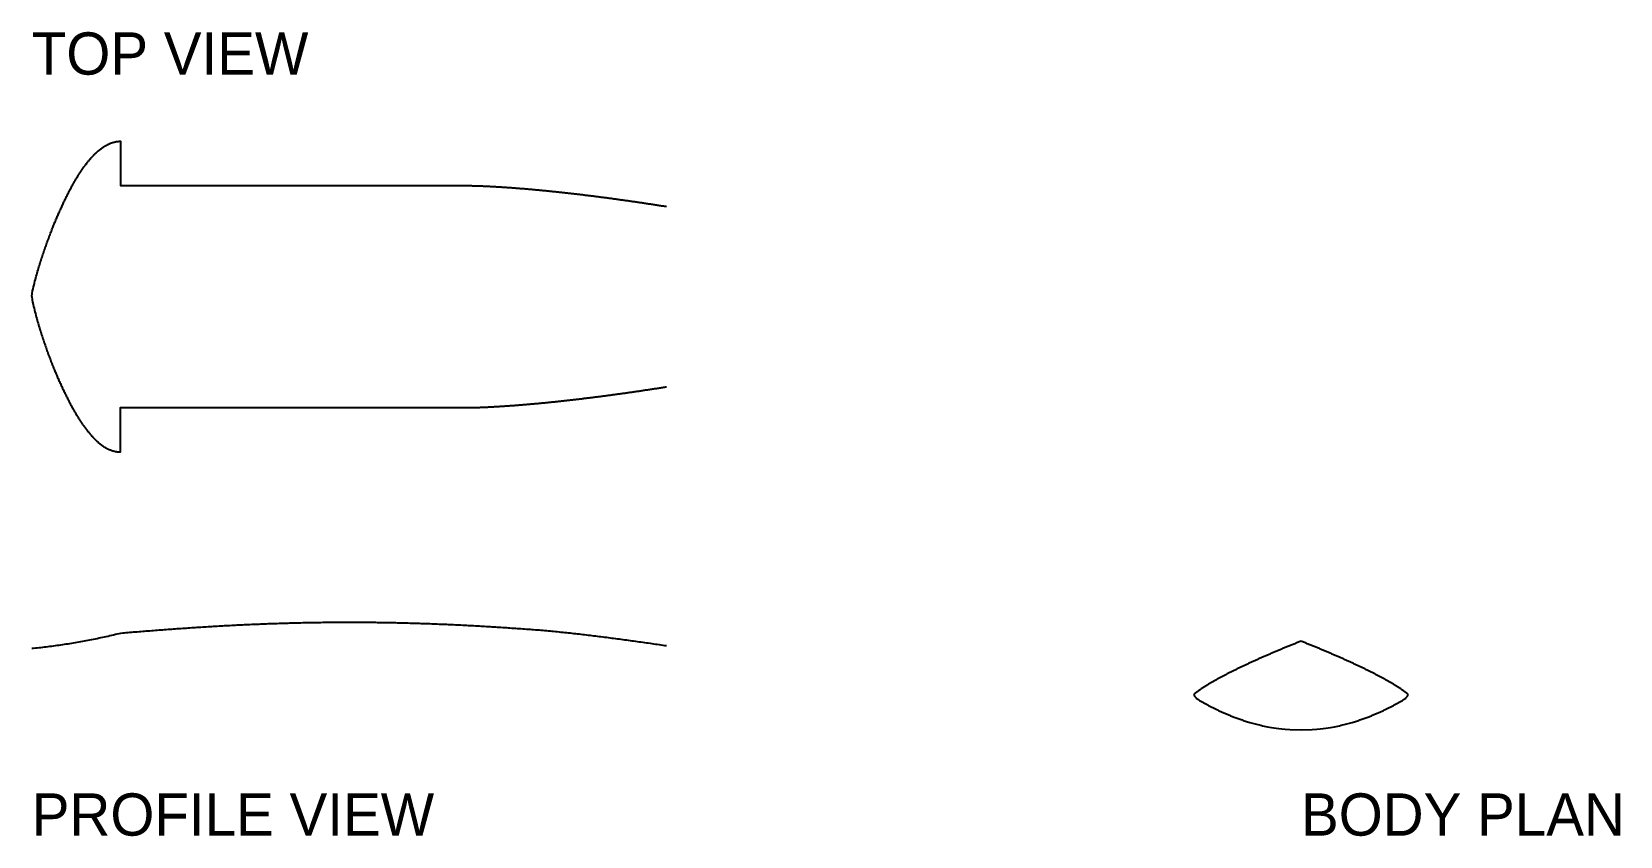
# Model space of a CAD drawing. Header units: metres. Extents: x 0 to 75.1, y -5 to 33.
import ezdxf

# ---------------------------------------------------------------- set-up
doc = ezdxf.new("R2010")
doc.units = ezdxf.units.M

msp = doc.modelspace()

# ---------------------------------------------------------------- linework, layer by layer
for points in [[(0, 20.5), (0.021, 20.653), (0.042, 20.766), (0.063, 20.868), (0.084, 20.963), (0.106, 21.054), (0.127, 21.14), (0.148, 21.224), (0.169, 21.306), (0.19, 21.386), (0.211, 21.463), (0.232, 21.539), (0.253, 21.614), (0.274, 21.688), (0.295, 21.76), (0.317, 21.831), (0.338, 21.901), (0.359, 21.97), (0.38, 22.039), (0.401, 22.106), (0.422, 22.173), (0.443, 22.239), (0.464, 22.304), (0.485, 22.369), (0.507, 22.433), (0.528, 22.496), (0.549, 22.559), (0.57, 22.621), (0.591, 22.683), (0.612, 22.744), (0.633, 22.804), (0.654, 22.864), (0.675, 22.924), (0.696, 22.983), (0.718, 23.042), (0.739, 23.1), (0.76, 23.157), (0.781, 23.215), (0.802, 23.271), (0.823, 23.328), (0.844, 23.384), (0.865, 23.439), (0.886, 23.494), (0.908, 23.549), (0.929, 23.603), (0.95, 23.657), (0.971, 23.711), (0.992, 23.764), (1.013, 23.817), (1.034, 23.869), (1.055, 23.921), (1.076, 23.973), (1.097, 24.024), (1.119, 24.075), (1.14, 24.126), (1.161, 24.176), (1.182, 24.226), (1.203, 24.276), (1.224, 24.325), (1.245, 24.374), (1.266, 24.422), (1.287, 24.47), (1.309, 24.518), (1.33, 24.566), (1.351, 24.613), (1.372, 24.66), (1.393, 24.706), (1.414, 24.752), (1.435, 24.798), (1.456, 24.843), (1.477, 24.889), (1.498, 24.933), (1.52, 24.978), (1.541, 25.022), (1.562, 25.066), (1.583, 25.109), (1.604, 25.152), (1.625, 25.195), (1.646, 25.237), (1.667, 25.28), (1.688, 25.321), (1.71, 25.363), (1.731, 25.404), (1.752, 25.445), (1.773, 25.485), (1.794, 25.525), (1.815, 25.565), (1.836, 25.605), (1.857, 25.644), (1.878, 25.683), (1.899, 25.721), (1.921, 25.759), (1.942, 25.797), (1.963, 25.835), (1.984, 25.872), (2.005, 25.909), (2.026, 25.945), (2.047, 25.981), (2.068, 26.017), (2.089, 26.053), (2.111, 26.088), (2.132, 26.123), (2.153, 26.157), (2.174, 26.191), (2.195, 26.225), (2.216, 26.259), (2.237, 26.292), (2.258, 26.325), (2.279, 26.357), (2.301, 26.389), (2.322, 26.421), (2.343, 26.453), (2.364, 26.484), (2.385, 26.515), (2.406, 26.545), (2.427, 26.575), (2.448, 26.605), (2.469, 26.634), (2.49, 26.664), (2.512, 26.692), (2.533, 26.721), (2.554, 26.749), (2.575, 26.777), (2.596, 26.804), (2.617, 26.831), (2.638, 26.858), (2.659, 26.884), (2.68, 26.91), (2.702, 26.936), (2.723, 26.961), (2.744, 26.986), (2.765, 27.011), (2.786, 27.035), (2.807, 27.059), (2.828, 27.083), (2.849, 27.106), (2.87, 27.129), (2.891, 27.151), (2.913, 27.173), (2.934, 27.195), (2.955, 27.217), (2.976, 27.238), (2.997, 27.259), (3.018, 27.279), (3.039, 27.299), (3.06, 27.319), (3.081, 27.338), (3.103, 27.357), (3.124, 27.376), (3.145, 27.394), (3.166, 27.412), (3.187, 27.43), (3.208, 27.447), (3.229, 27.464), (3.25, 27.481), (3.271, 27.497), (3.292, 27.513), (3.314, 27.528), (3.335, 27.543), (3.356, 27.558), (3.377, 27.572), (3.398, 27.586), (3.419, 27.6), (3.44, 27.613), (3.461, 27.626), (3.482, 27.639), (3.504, 27.651), (3.525, 27.663), (3.546, 27.674), (3.567, 27.685), (3.588, 27.696), (3.609, 27.707), (3.63, 27.717), (3.651, 27.726), (3.672, 27.736), (3.693, 27.745), (3.715, 27.753), (3.736, 27.761), (3.757, 27.769), (3.778, 27.777), (3.799, 27.784), (3.82, 27.791), (3.841, 27.797), (3.862, 27.803), (3.883, 27.809), (3.905, 27.814), (3.926, 27.819), (3.947, 27.824), (3.968, 27.828), (3.989, 27.832), (4.01, 27.835), (4.031, 27.838), (4.052, 27.841), (4.073, 27.843), (4.094, 27.845), (4.116, 27.847), (4.137, 27.848), (4.158, 27.849), (4.179, 27.85), (4.2, 27.85), (4.2, 25.75), (4.283, 25.75), (4.366, 25.75), (4.449, 25.75), (4.532, 25.75), (4.615, 25.75), (4.697, 25.75), (4.78, 25.75), (4.863, 25.75), (4.946, 25.75), (5.029, 25.75), (5.112, 25.75), (5.195, 25.75), (5.278, 25.75), (5.361, 25.75), (5.444, 25.75), (5.527, 25.75), (5.61, 25.75), (5.692, 25.75), (5.775, 25.75), (5.858, 25.75), (5.941, 25.75), (6.024, 25.75), (6.107, 25.75), (6.19, 25.75), (6.273, 25.75), (6.356, 25.75), (6.439, 25.75), (6.522, 25.75), (6.605, 25.75), (6.687, 25.75), (6.77, 25.75), (6.853, 25.75), (6.936, 25.75), (7.019, 25.75), (7.102, 25.75), (7.185, 25.75), (7.268, 25.75), (7.351, 25.75), (7.434, 25.75), (7.517, 25.75), (7.599, 25.75), (7.682, 25.75), (7.765, 25.75), (7.848, 25.75), (7.931, 25.75), (8.014, 25.75), (8.097, 25.75), (8.18, 25.75), (8.263, 25.75), (8.346, 25.75), (8.429, 25.75), (8.512, 25.75), (8.594, 25.75), (8.677, 25.75), (8.76, 25.75), (8.843, 25.75), (8.926, 25.75), (9.009, 25.75), (9.092, 25.75), (9.175, 25.75), (9.258, 25.75), (9.341, 25.75), (9.424, 25.75), (9.507, 25.75), (9.589, 25.75), (9.672, 25.75), (9.755, 25.75), (9.838, 25.75), (9.921, 25.75), (10.004, 25.75), (10.087, 25.75), (10.17, 25.75), (10.253, 25.75), (10.336, 25.75), (10.419, 25.75), (10.502, 25.75), (10.584, 25.75), (10.667, 25.75), (10.75, 25.75), (10.833, 25.75), (10.916, 25.75), (10.999, 25.75), (11.082, 25.75), (11.165, 25.75), (11.248, 25.75), (11.331, 25.75), (11.414, 25.75), (11.496, 25.75), (11.579, 25.75), (11.662, 25.75), (11.745, 25.75), (11.828, 25.75), (11.911, 25.75), (11.994, 25.75), (12.077, 25.75), (12.16, 25.75), (12.243, 25.75), (12.326, 25.75), (12.409, 25.75), (12.491, 25.75), (12.574, 25.75), (12.657, 25.75), (12.74, 25.75), (12.823, 25.75), (12.906, 25.75), (12.989, 25.75), (13.072, 25.75), (13.155, 25.75), (13.238, 25.75), (13.321, 25.75), (13.404, 25.75), (13.486, 25.75), (13.569, 25.75), (13.652, 25.75), (13.735, 25.75), (13.818, 25.75), (13.901, 25.75), (13.984, 25.75), (14.067, 25.75), (14.15, 25.75), (14.233, 25.75), (14.316, 25.75), (14.398, 25.75), (14.481, 25.75), (14.564, 25.75), (14.647, 25.75), (14.73, 25.75), (14.813, 25.75), (14.896, 25.75), (14.979, 25.75), (15.062, 25.75), (15.145, 25.75), (15.228, 25.75), (15.311, 25.75), (15.393, 25.75), (15.476, 25.75), (15.559, 25.75), (15.642, 25.75), (15.725, 25.75), (15.808, 25.75), (15.891, 25.75), (15.974, 25.75), (16.057, 25.75), (16.14, 25.75), (16.223, 25.75), (16.306, 25.75), (16.388, 25.75), (16.471, 25.75), (16.554, 25.75), (16.637, 25.75), (16.72, 25.75), (16.803, 25.75), (16.886, 25.75), (16.969, 25.75), (17.052, 25.75), (17.135, 25.75), (17.218, 25.75), (17.301, 25.75), (17.383, 25.75), (17.466, 25.75), (17.549, 25.75), (17.632, 25.75), (17.715, 25.75), (17.798, 25.75), (17.881, 25.75), (17.964, 25.75), (18.047, 25.75), (18.13, 25.75), (18.213, 25.75), (18.295, 25.75), (18.378, 25.75), (18.461, 25.75), (18.544, 25.75), (18.627, 25.75), (18.71, 25.75), (18.793, 25.75), (18.876, 25.75), (18.959, 25.75), (19.042, 25.75), (19.125, 25.75), (19.208, 25.75), (19.29, 25.75), (19.373, 25.75), (19.456, 25.75), (19.539, 25.75), (19.622, 25.75), (19.705, 25.75), (19.788, 25.75), (19.871, 25.75), (19.954, 25.75), (20.037, 25.75), (20.12, 25.75), (20.203, 25.75), (20.285, 25.75), (20.368, 25.75), (20.451, 25.75), (20.534, 25.75), (20.617, 25.75), (20.7, 25.75), (20.7, 25.75), (20.747, 25.75), (20.793, 25.749), (20.84, 25.748), (20.887, 25.747), (20.934, 25.746), (20.98, 25.745), (21.027, 25.744), (21.074, 25.742), (21.121, 25.741), (21.167, 25.739), (21.214, 25.737), (21.261, 25.735), (21.308, 25.734), (21.354, 25.732), (21.401, 25.73), (21.448, 25.728), (21.494, 25.725), (21.541, 25.723), (21.588, 25.721), (21.635, 25.719), (21.681, 25.716), (21.728, 25.714), (21.775, 25.711), (21.822, 25.709), (21.868, 25.706), (21.915, 25.704), (21.962, 25.701), (22.009, 25.698), (22.055, 25.695), (22.102, 25.692), (22.149, 25.689), (22.195, 25.687), (22.242, 25.684), (22.289, 25.68), (22.336, 25.677), (22.382, 25.674), (22.429, 25.671), (22.476, 25.668), (22.523, 25.665), (22.569, 25.661), (22.616, 25.658), (22.663, 25.655), (22.71, 25.651), (22.756, 25.648), (22.803, 25.644), (22.85, 25.641), (22.896, 25.637), (22.943, 25.633), (22.99, 25.63), (23.037, 25.626), (23.083, 25.622), (23.13, 25.619), (23.177, 25.615), (23.224, 25.611), (23.27, 25.607), (23.317, 25.603), (23.364, 25.599), (23.411, 25.595), (23.457, 25.591), (23.504, 25.587), (23.551, 25.583), (23.597, 25.579), (23.644, 25.575), (23.691, 25.57), (23.738, 25.566), (23.784, 25.562), (23.831, 25.558), (23.878, 25.553), (23.925, 25.549), (23.971, 25.545), (24.018, 25.54), (24.065, 25.536), (24.112, 25.531), (24.158, 25.527), (24.205, 25.522), (24.252, 25.518), (24.298, 25.513), (24.345, 25.508), (24.392, 25.504), (24.439, 25.499), (24.485, 25.494), (24.532, 25.49), (24.579, 25.485), (24.626, 25.48), (24.672, 25.475), (24.719, 25.47), (24.766, 25.465), (24.813, 25.461), (24.859, 25.456), (24.906, 25.451), (24.953, 25.446), (24.999, 25.441), (25.046, 25.436), (25.093, 25.43), (25.14, 25.425), (25.186, 25.42), (25.233, 25.415), (25.28, 25.41), (25.327, 25.405), (25.373, 25.399), (25.42, 25.394), (25.467, 25.389), (25.514, 25.383), (25.56, 25.378), (25.607, 25.373), (25.654, 25.367), (25.701, 25.362), (25.747, 25.356), (25.794, 25.351), (25.841, 25.345), (25.887, 25.34), (25.934, 25.334), (25.981, 25.329), (26.028, 25.323), (26.074, 25.318), (26.121, 25.312), (26.168, 25.306), (26.215, 25.301), (26.261, 25.295), (26.308, 25.289), (26.355, 25.283), (26.402, 25.277), (26.448, 25.272), (26.495, 25.266), (26.542, 25.26), (26.588, 25.254), (26.635, 25.248), (26.682, 25.242), (26.729, 25.236), (26.775, 25.23), (26.822, 25.224), (26.869, 25.218), (26.916, 25.212), (26.962, 25.206), (27.009, 25.2), (27.056, 25.194), (27.103, 25.188), (27.149, 25.182), (27.196, 25.175), (27.243, 25.169), (27.289, 25.163), (27.336, 25.157), (27.383, 25.15), (27.43, 25.144), (27.476, 25.138), (27.523, 25.131), (27.57, 25.125), (27.617, 25.119), (27.663, 25.112), (27.71, 25.106), (27.757, 25.099), (27.804, 25.093), (27.85, 25.086), (27.897, 25.08), (27.944, 25.073), (27.99, 25.067), (28.037, 25.06), (28.084, 25.054), (28.131, 25.047), (28.177, 25.04), (28.224, 25.034), (28.271, 25.027), (28.318, 25.02), (28.364, 25.014), (28.411, 25.007), (28.458, 25), (28.505, 24.993), (28.551, 24.986), (28.598, 24.98), (28.645, 24.973), (28.691, 24.966), (28.738, 24.959), (28.785, 24.952), (28.832, 24.945), (28.878, 24.938), (28.925, 24.931), (28.972, 24.924), (29.019, 24.917), (29.065, 24.91), (29.112, 24.903), (29.159, 24.896), (29.206, 24.889), (29.252, 24.882), (29.299, 24.875), (29.346, 24.868), (29.392, 24.86), (29.439, 24.853), (29.486, 24.846), (29.533, 24.839), (29.579, 24.832), (29.626, 24.824), (29.673, 24.817), (29.72, 24.81), (29.766, 24.802), (29.813, 24.795), (29.86, 24.788), (29.907, 24.78), (29.953, 24.773), (30, 24.766)], [(0, 20.5), (0.021, 20.347), (0.042, 20.234), (0.063, 20.132), (0.084, 20.037), (0.106, 19.946), (0.127, 19.86), (0.148, 19.776), (0.169, 19.694), (0.19, 19.614), (0.211, 19.537), (0.232, 19.461), (0.253, 19.386), (0.274, 19.312), (0.295, 19.24), (0.317, 19.169), (0.338, 19.099), (0.359, 19.03), (0.38, 18.961), (0.401, 18.894), (0.422, 18.827), (0.443, 18.761), (0.464, 18.696), (0.485, 18.631), (0.507, 18.567), (0.528, 18.504), (0.549, 18.441), (0.57, 18.379), (0.591, 18.317), (0.612, 18.256), (0.633, 18.196), (0.654, 18.136), (0.675, 18.076), (0.696, 18.017), (0.718, 17.958), (0.739, 17.9), (0.76, 17.843), (0.781, 17.785), (0.802, 17.729), (0.823, 17.672), (0.844, 17.616), (0.865, 17.561), (0.886, 17.506), (0.908, 17.451), (0.929, 17.397), (0.95, 17.343), (0.971, 17.289), (0.992, 17.236), (1.013, 17.183), (1.034, 17.131), (1.055, 17.079), (1.076, 17.027), (1.097, 16.976), (1.119, 16.925), (1.14, 16.874), (1.161, 16.824), (1.182, 16.774), (1.203, 16.724), (1.224, 16.675), (1.245, 16.626), (1.266, 16.578), (1.287, 16.53), (1.309, 16.482), (1.33, 16.434), (1.351, 16.387), (1.372, 16.34), (1.393, 16.294), (1.414, 16.248), (1.435, 16.202), (1.456, 16.157), (1.477, 16.111), (1.498, 16.067), (1.52, 16.022), (1.541, 15.978), (1.562, 15.934), (1.583, 15.891), (1.604, 15.848), (1.625, 15.805), (1.646, 15.763), (1.667, 15.72), (1.688, 15.679), (1.71, 15.637), (1.731, 15.596), (1.752, 15.555), (1.773, 15.515), (1.794, 15.475), (1.815, 15.435), (1.836, 15.395), (1.857, 15.356), (1.878, 15.317), (1.899, 15.279), (1.921, 15.241), (1.942, 15.203), (1.963, 15.165), (1.984, 15.128), (2.005, 15.091), (2.026, 15.055), (2.047, 15.019), (2.068, 14.983), (2.089, 14.947), (2.111, 14.912), (2.132, 14.877), (2.153, 14.843), (2.174, 14.809), (2.195, 14.775), (2.216, 14.741), (2.237, 14.708), (2.258, 14.675), (2.279, 14.643), (2.301, 14.611), (2.322, 14.579), (2.343, 14.547), (2.364, 14.516), (2.385, 14.485), (2.406, 14.455), (2.427, 14.425), (2.448, 14.395), (2.469, 14.366), (2.49, 14.336), (2.512, 14.308), (2.533, 14.279), (2.554, 14.251), (2.575, 14.223), (2.596, 14.196), (2.617, 14.169), (2.638, 14.142), (2.659, 14.116), (2.68, 14.09), (2.702, 14.064), (2.723, 14.039), (2.744, 14.014), (2.765, 13.989), (2.786, 13.965), (2.807, 13.941), (2.828, 13.917), (2.849, 13.894), (2.87, 13.871), (2.891, 13.849), (2.913, 13.827), (2.934, 13.805), (2.955, 13.783), (2.976, 13.762), (2.997, 13.741), (3.018, 13.721), (3.039, 13.701), (3.06, 13.681), (3.081, 13.662), (3.103, 13.643), (3.124, 13.624), (3.145, 13.606), (3.166, 13.588), (3.187, 13.57), (3.208, 13.553), (3.229, 13.536), (3.25, 13.519), (3.271, 13.503), (3.292, 13.487), (3.314, 13.472), (3.335, 13.457), (3.356, 13.442), (3.377, 13.428), (3.398, 13.414), (3.419, 13.4), (3.44, 13.387), (3.461, 13.374), (3.482, 13.361), (3.504, 13.349), (3.525, 13.337), (3.546, 13.326), (3.567, 13.315), (3.588, 13.304), (3.609, 13.293), (3.63, 13.283), (3.651, 13.274), (3.672, 13.264), (3.693, 13.255), (3.715, 13.247), (3.736, 13.239), (3.757, 13.231), (3.778, 13.223), (3.799, 13.216), (3.82, 13.209), (3.841, 13.203), (3.862, 13.197), (3.883, 13.191), (3.905, 13.186), (3.926, 13.181), (3.947, 13.176), (3.968, 13.172), (3.989, 13.168), (4.01, 13.165), (4.031, 13.162), (4.052, 13.159), (4.073, 13.157), (4.094, 13.155), (4.116, 13.153), (4.137, 13.152), (4.158, 13.151), (4.179, 13.15), (4.2, 13.15), (4.2, 15.25), (4.283, 15.25), (4.366, 15.25), (4.449, 15.25), (4.532, 15.25), (4.615, 15.25), (4.697, 15.25), (4.78, 15.25), (4.863, 15.25), (4.946, 15.25), (5.029, 15.25), (5.112, 15.25), (5.195, 15.25), (5.278, 15.25), (5.361, 15.25), (5.444, 15.25), (5.527, 15.25), (5.61, 15.25), (5.692, 15.25), (5.775, 15.25), (5.858, 15.25), (5.941, 15.25), (6.024, 15.25), (6.107, 15.25), (6.19, 15.25), (6.273, 15.25), (6.356, 15.25), (6.439, 15.25), (6.522, 15.25), (6.605, 15.25), (6.687, 15.25), (6.77, 15.25), (6.853, 15.25), (6.936, 15.25), (7.019, 15.25), (7.102, 15.25), (7.185, 15.25), (7.268, 15.25), (7.351, 15.25), (7.434, 15.25), (7.517, 15.25), (7.599, 15.25), (7.682, 15.25), (7.765, 15.25), (7.848, 15.25), (7.931, 15.25), (8.014, 15.25), (8.097, 15.25), (8.18, 15.25), (8.263, 15.25), (8.346, 15.25), (8.429, 15.25), (8.512, 15.25), (8.594, 15.25), (8.677, 15.25), (8.76, 15.25), (8.843, 15.25), (8.926, 15.25), (9.009, 15.25), (9.092, 15.25), (9.175, 15.25), (9.258, 15.25), (9.341, 15.25), (9.424, 15.25), (9.507, 15.25), (9.589, 15.25), (9.672, 15.25), (9.755, 15.25), (9.838, 15.25), (9.921, 15.25), (10.004, 15.25), (10.087, 15.25), (10.17, 15.25), (10.253, 15.25), (10.336, 15.25), (10.419, 15.25), (10.502, 15.25), (10.584, 15.25), (10.667, 15.25), (10.75, 15.25), (10.833, 15.25), (10.916, 15.25), (10.999, 15.25), (11.082, 15.25), (11.165, 15.25), (11.248, 15.25), (11.331, 15.25), (11.414, 15.25), (11.496, 15.25), (11.579, 15.25), (11.662, 15.25), (11.745, 15.25), (11.828, 15.25), (11.911, 15.25), (11.994, 15.25), (12.077, 15.25), (12.16, 15.25), (12.243, 15.25), (12.326, 15.25), (12.409, 15.25), (12.491, 15.25), (12.574, 15.25), (12.657, 15.25), (12.74, 15.25), (12.823, 15.25), (12.906, 15.25), (12.989, 15.25), (13.072, 15.25), (13.155, 15.25), (13.238, 15.25), (13.321, 15.25), (13.404, 15.25), (13.486, 15.25), (13.569, 15.25), (13.652, 15.25), (13.735, 15.25), (13.818, 15.25), (13.901, 15.25), (13.984, 15.25), (14.067, 15.25), (14.15, 15.25), (14.233, 15.25), (14.316, 15.25), (14.398, 15.25), (14.481, 15.25), (14.564, 15.25), (14.647, 15.25), (14.73, 15.25), (14.813, 15.25), (14.896, 15.25), (14.979, 15.25), (15.062, 15.25), (15.145, 15.25), (15.228, 15.25), (15.311, 15.25), (15.393, 15.25), (15.476, 15.25), (15.559, 15.25), (15.642, 15.25), (15.725, 15.25), (15.808, 15.25), (15.891, 15.25), (15.974, 15.25), (16.057, 15.25), (16.14, 15.25), (16.223, 15.25), (16.306, 15.25), (16.388, 15.25), (16.471, 15.25), (16.554, 15.25), (16.637, 15.25), (16.72, 15.25), (16.803, 15.25), (16.886, 15.25), (16.969, 15.25), (17.052, 15.25), (17.135, 15.25), (17.218, 15.25), (17.301, 15.25), (17.383, 15.25), (17.466, 15.25), (17.549, 15.25), (17.632, 15.25), (17.715, 15.25), (17.798, 15.25), (17.881, 15.25), (17.964, 15.25), (18.047, 15.25), (18.13, 15.25), (18.213, 15.25), (18.295, 15.25), (18.378, 15.25), (18.461, 15.25), (18.544, 15.25), (18.627, 15.25), (18.71, 15.25), (18.793, 15.25), (18.876, 15.25), (18.959, 15.25), (19.042, 15.25), (19.125, 15.25), (19.208, 15.25), (19.29, 15.25), (19.373, 15.25), (19.456, 15.25), (19.539, 15.25), (19.622, 15.25), (19.705, 15.25), (19.788, 15.25), (19.871, 15.25), (19.954, 15.25), (20.037, 15.25), (20.12, 15.25), (20.203, 15.25), (20.285, 15.25), (20.368, 15.25), (20.451, 15.25), (20.534, 15.25), (20.617, 15.25), (20.7, 15.25), (20.7, 15.25), (20.747, 15.25), (20.793, 15.251), (20.84, 15.252), (20.887, 15.253), (20.934, 15.254), (20.98, 15.255), (21.027, 15.256), (21.074, 15.258), (21.121, 15.259), (21.167, 15.261), (21.214, 15.263), (21.261, 15.265), (21.308, 15.266), (21.354, 15.268), (21.401, 15.27), (21.448, 15.272), (21.494, 15.275), (21.541, 15.277), (21.588, 15.279), (21.635, 15.281), (21.681, 15.284), (21.728, 15.286), (21.775, 15.289), (21.822, 15.291), (21.868, 15.294), (21.915, 15.296), (21.962, 15.299), (22.009, 15.302), (22.055, 15.305), (22.102, 15.308), (22.149, 15.311), (22.195, 15.313), (22.242, 15.316), (22.289, 15.32), (22.336, 15.323), (22.382, 15.326), (22.429, 15.329), (22.476, 15.332), (22.523, 15.335), (22.569, 15.339), (22.616, 15.342), (22.663, 15.345), (22.71, 15.349), (22.756, 15.352), (22.803, 15.356), (22.85, 15.359), (22.896, 15.363), (22.943, 15.367), (22.99, 15.37), (23.037, 15.374), (23.083, 15.378), (23.13, 15.381), (23.177, 15.385), (23.224, 15.389), (23.27, 15.393), (23.317, 15.397), (23.364, 15.401), (23.411, 15.405), (23.457, 15.409), (23.504, 15.413), (23.551, 15.417), (23.597, 15.421), (23.644, 15.425), (23.691, 15.43), (23.738, 15.434), (23.784, 15.438), (23.831, 15.442), (23.878, 15.447), (23.925, 15.451), (23.971, 15.455), (24.018, 15.46), (24.065, 15.464), (24.112, 15.469), (24.158, 15.473), (24.205, 15.478), (24.252, 15.482), (24.298, 15.487), (24.345, 15.492), (24.392, 15.496), (24.439, 15.501), (24.485, 15.506), (24.532, 15.51), (24.579, 15.515), (24.626, 15.52), (24.672, 15.525), (24.719, 15.53), (24.766, 15.535), (24.813, 15.539), (24.859, 15.544), (24.906, 15.549), (24.953, 15.554), (24.999, 15.559), (25.046, 15.564), (25.093, 15.57), (25.14, 15.575), (25.186, 15.58), (25.233, 15.585), (25.28, 15.59), (25.327, 15.595), (25.373, 15.601), (25.42, 15.606), (25.467, 15.611), (25.514, 15.617), (25.56, 15.622), (25.607, 15.627), (25.654, 15.633), (25.701, 15.638), (25.747, 15.644), (25.794, 15.649), (25.841, 15.655), (25.887, 15.66), (25.934, 15.666), (25.981, 15.671), (26.028, 15.677), (26.074, 15.682), (26.121, 15.688), (26.168, 15.694), (26.215, 15.699), (26.261, 15.705), (26.308, 15.711), (26.355, 15.717), (26.402, 15.723), (26.448, 15.728), (26.495, 15.734), (26.542, 15.74), (26.588, 15.746), (26.635, 15.752), (26.682, 15.758), (26.729, 15.764), (26.775, 15.77), (26.822, 15.776), (26.869, 15.782), (26.916, 15.788), (26.962, 15.794), (27.009, 15.8), (27.056, 15.806), (27.103, 15.812), (27.149, 15.818), (27.196, 15.825), (27.243, 15.831), (27.289, 15.837), (27.336, 15.843), (27.383, 15.85), (27.43, 15.856), (27.476, 15.862), (27.523, 15.869), (27.57, 15.875), (27.617, 15.881), (27.663, 15.888), (27.71, 15.894), (27.757, 15.901), (27.804, 15.907), (27.85, 15.914), (27.897, 15.92), (27.944, 15.927), (27.99, 15.933), (28.037, 15.94), (28.084, 15.946), (28.131, 15.953), (28.177, 15.96), (28.224, 15.966), (28.271, 15.973), (28.318, 15.98), (28.364, 15.986), (28.411, 15.993), (28.458, 16), (28.505, 16.007), (28.551, 16.014), (28.598, 16.02), (28.645, 16.027), (28.691, 16.034), (28.738, 16.041), (28.785, 16.048), (28.832, 16.055), (28.878, 16.062), (28.925, 16.069), (28.972, 16.076), (29.019, 16.083), (29.065, 16.09), (29.112, 16.097), (29.159, 16.104), (29.206, 16.111), (29.252, 16.118), (29.299, 16.125), (29.346, 16.132), (29.392, 16.14), (29.439, 16.147), (29.486, 16.154), (29.533, 16.161), (29.579, 16.168), (29.626, 16.176), (29.673, 16.183), (29.72, 16.19), (29.766, 16.198), (29.813, 16.205), (29.86, 16.212), (29.907, 16.22), (29.953, 16.227), (30, 16.234)], [(0, 3.864), (0.086, 3.872), (0.172, 3.881), (0.258, 3.89), (0.344, 3.899), (0.43, 3.908), (0.516, 3.918), (0.602, 3.928), (0.688, 3.938), (0.774, 3.948), (0.86, 3.959), (0.946, 3.97), (1.032, 3.981), (1.117, 3.993), (1.203, 4.005), (1.289, 4.017), (1.375, 4.029), (1.461, 4.042), (1.547, 4.055), (1.633, 4.068), (1.719, 4.081), (1.805, 4.095), (1.891, 4.109), (1.977, 4.123), (2.063, 4.138), (2.149, 4.153), (2.235, 4.168), (2.321, 4.183), (2.407, 4.199), (2.493, 4.215), (2.579, 4.231), (2.665, 4.247), (2.751, 4.264), (2.837, 4.281), (2.923, 4.298), (3.009, 4.315), (3.095, 4.333), (3.181, 4.351), (3.266, 4.369), (3.352, 4.388), (3.438, 4.406), (3.524, 4.425), (3.61, 4.444), (3.696, 4.464), (3.782, 4.484), (3.868, 4.504), (3.954, 4.524), (4.04, 4.544), (4.126, 4.565), (4.212, 4.584), (4.298, 4.592), (4.384, 4.599), (4.47, 4.606), (4.556, 4.613), (4.642, 4.62), (4.728, 4.628), (4.814, 4.635), (4.9, 4.642), (4.986, 4.649), (5.072, 4.656), (5.158, 4.663), (5.244, 4.67), (5.33, 4.677), (5.415, 4.683), (5.501, 4.69), (5.587, 4.697), (5.673, 4.704), (5.759, 4.71), (5.845, 4.717), (5.931, 4.724), (6.017, 4.73), (6.103, 4.737), (6.189, 4.743), (6.275, 4.75), (6.361, 4.756), (6.447, 4.762), (6.533, 4.769), (6.619, 4.775), (6.705, 4.781), (6.791, 4.787), (6.877, 4.794), (6.963, 4.8), (7.049, 4.806), (7.135, 4.812), (7.221, 4.818), (7.307, 4.823), (7.393, 4.829), (7.479, 4.835), (7.564, 4.841), (7.65, 4.846), (7.736, 4.852), (7.822, 4.858), (7.908, 4.863), (7.994, 4.868), (8.08, 4.874), (8.166, 4.879), (8.252, 4.884), (8.338, 4.89), (8.424, 4.895), (8.51, 4.9), (8.596, 4.905), (8.682, 4.91), (8.768, 4.915), (8.854, 4.92), (8.94, 4.925), (9.026, 4.93), (9.112, 4.934), (9.198, 4.939), (9.284, 4.944), (9.37, 4.948), (9.456, 4.953), (9.542, 4.957), (9.628, 4.961), (9.713, 4.966), (9.799, 4.97), (9.885, 4.974), (9.971, 4.978), (10.057, 4.982), (10.143, 4.986), (10.229, 4.99), (10.315, 4.994), (10.401, 4.998), (10.487, 5.001), (10.573, 5.005), (10.659, 5.009), (10.745, 5.012), (10.831, 5.016), (10.917, 5.019), (11.003, 5.022), (11.089, 5.026), (11.175, 5.029), (11.261, 5.032), (11.347, 5.035), (11.433, 5.038), (11.519, 5.041), (11.605, 5.044), (11.691, 5.046), (11.777, 5.049), (11.862, 5.052), (11.948, 5.054), (12.034, 5.057), (12.12, 5.059), (12.206, 5.062), (12.292, 5.064), (12.378, 5.066), (12.464, 5.068), (12.55, 5.071), (12.636, 5.073), (12.722, 5.075), (12.808, 5.076), (12.894, 5.078), (12.98, 5.08), (13.066, 5.082), (13.152, 5.083), (13.238, 5.085), (13.324, 5.086), (13.41, 5.088), (13.496, 5.089), (13.582, 5.09), (13.668, 5.091), (13.754, 5.092), (13.84, 5.093), (13.926, 5.094), (14.011, 5.095), (14.097, 5.096), (14.183, 5.097), (14.269, 5.097), (14.355, 5.098), (14.441, 5.098), (14.527, 5.099), (14.613, 5.099), (14.699, 5.1), (14.785, 5.1), (14.871, 5.1), (14.957, 5.1), (15.043, 5.1), (15.129, 5.1), (15.215, 5.1), (15.301, 5.1), (15.387, 5.099), (15.473, 5.099), (15.559, 5.098), (15.645, 5.098), (15.731, 5.097), (15.817, 5.097), (15.903, 5.096), (15.989, 5.095), (16.074, 5.094), (16.16, 5.093), (16.246, 5.092), (16.332, 5.091), (16.418, 5.09), (16.504, 5.089), (16.59, 5.088), (16.676, 5.086), (16.762, 5.085), (16.848, 5.083), (16.934, 5.082), (17.02, 5.08), (17.106, 5.078), (17.192, 5.076), (17.278, 5.075), (17.364, 5.073), (17.45, 5.071), (17.536, 5.068), (17.622, 5.066), (17.708, 5.064), (17.794, 5.062), (17.88, 5.059), (17.966, 5.057), (18.052, 5.054), (18.138, 5.052), (18.223, 5.049), (18.309, 5.046), (18.395, 5.044), (18.481, 5.041), (18.567, 5.038), (18.653, 5.035), (18.739, 5.032), (18.825, 5.029), (18.911, 5.026), (18.997, 5.022), (19.083, 5.019), (19.169, 5.016), (19.255, 5.012), (19.341, 5.009), (19.427, 5.005), (19.513, 5.001), (19.599, 4.998), (19.685, 4.994), (19.771, 4.99), (19.857, 4.986), (19.943, 4.982), (20.029, 4.978), (20.115, 4.974), (20.201, 4.97), (20.287, 4.966), (20.372, 4.961), (20.458, 4.957), (20.544, 4.953), (20.63, 4.948), (20.716, 4.944), (20.802, 4.939), (20.888, 4.934), (20.974, 4.93), (21.06, 4.925), (21.146, 4.92), (21.232, 4.915), (21.318, 4.91), (21.404, 4.905), (21.49, 4.9), (21.576, 4.895), (21.662, 4.89), (21.748, 4.884), (21.834, 4.879), (21.92, 4.874), (22.006, 4.868), (22.092, 4.863), (22.178, 4.858), (22.264, 4.852), (22.35, 4.846), (22.436, 4.841), (22.521, 4.835), (22.607, 4.829), (22.693, 4.823), (22.779, 4.818), (22.865, 4.812), (22.951, 4.806), (23.037, 4.8), (23.123, 4.794), (23.209, 4.787), (23.295, 4.781), (23.381, 4.775), (23.467, 4.769), (23.553, 4.762), (23.639, 4.756), (23.725, 4.75), (23.811, 4.743), (23.897, 4.737), (23.983, 4.73), (24.069, 4.723), (24.155, 4.716), (24.241, 4.709), (24.327, 4.701), (24.413, 4.693), (24.499, 4.685), (24.585, 4.677), (24.67, 4.669), (24.756, 4.66), (24.842, 4.652), (24.928, 4.643), (25.014, 4.634), (25.1, 4.625), (25.186, 4.616), (25.272, 4.607), (25.358, 4.598), (25.444, 4.588), (25.53, 4.579), (25.616, 4.569), (25.702, 4.56), (25.788, 4.55), (25.874, 4.54), (25.96, 4.53), (26.046, 4.52), (26.132, 4.51), (26.218, 4.5), (26.304, 4.49), (26.39, 4.479), (26.476, 4.469), (26.562, 4.459), (26.648, 4.448), (26.734, 4.437), (26.819, 4.427), (26.905, 4.416), (26.991, 4.405), (27.077, 4.394), (27.163, 4.383), (27.249, 4.372), (27.335, 4.361), (27.421, 4.35), (27.507, 4.338), (27.593, 4.327), (27.679, 4.316), (27.765, 4.304), (27.851, 4.293), (27.937, 4.281), (28.023, 4.27), (28.109, 4.258), (28.195, 4.246), (28.281, 4.235), (28.367, 4.223), (28.453, 4.211), (28.539, 4.199), (28.625, 4.187), (28.711, 4.175), (28.797, 4.163), (28.883, 4.151), (28.968, 4.139), (29.054, 4.127), (29.14, 4.114), (29.226, 4.102), (29.312, 4.09), (29.398, 4.077), (29.484, 4.065), (29.57, 4.053), (29.656, 4.04), (29.742, 4.028), (29.828, 4.015), (29.914, 4.003), (30, 3.99)], [(60, 4.2), (59.958, 4.183), (59.916, 4.166), (59.874, 4.149), (59.832, 4.133), (59.79, 4.116), (59.748, 4.099), (59.707, 4.082), (59.665, 4.065), (59.624, 4.048), (59.582, 4.031), (59.541, 4.014), (59.5, 3.998), (59.459, 3.981), (59.417, 3.964), (59.376, 3.947), (59.336, 3.93), (59.295, 3.913), (59.254, 3.896), (59.213, 3.88), (59.173, 3.863), (59.132, 3.846), (59.092, 3.829), (59.052, 3.812), (59.011, 3.795), (58.971, 3.778), (58.931, 3.761), (58.891, 3.745), (58.851, 3.728), (58.811, 3.711), (58.772, 3.694), (58.732, 3.677), (58.693, 3.66), (58.653, 3.643), (58.614, 3.627), (58.575, 3.61), (58.535, 3.593), (58.496, 3.576), (58.457, 3.559), (58.419, 3.542), (58.38, 3.525), (58.341, 3.508), (58.303, 3.492), (58.264, 3.475), (58.226, 3.458), (58.187, 3.441), (58.149, 3.424), (58.111, 3.407), (58.073, 3.39), (58.035, 3.373), (57.997, 3.357), (57.96, 3.34), (57.922, 3.323), (57.885, 3.306), (57.847, 3.289), (57.81, 3.272), (57.773, 3.255), (57.736, 3.239), (57.699, 3.222), (57.662, 3.205), (57.625, 3.188), (57.589, 3.171), (57.552, 3.154), (57.516, 3.137), (57.479, 3.12), (57.443, 3.104), (57.407, 3.087), (57.371, 3.07), (57.335, 3.053), (57.299, 3.036), (57.264, 3.019), (57.228, 3.002), (57.193, 2.986), (57.158, 2.969), (57.122, 2.952), (57.087, 2.935), (57.052, 2.918), (57.018, 2.901), (56.983, 2.884), (56.948, 2.867), (56.914, 2.851), (56.88, 2.834), (56.845, 2.817), (56.811, 2.8), (56.777, 2.783), (56.744, 2.766), (56.71, 2.749), (56.676, 2.733), (56.643, 2.716), (56.61, 2.699), (56.577, 2.682), (56.544, 2.665), (56.511, 2.648), (56.478, 2.631), (56.446, 2.614), (56.413, 2.598), (56.381, 2.581), (56.349, 2.564), (56.317, 2.547), (56.285, 2.53), (56.253, 2.513), (56.222, 2.496), (56.19, 2.48), (56.159, 2.463), (56.128, 2.446), (56.097, 2.429), (56.067, 2.412), (56.036, 2.395), (56.006, 2.378), (55.975, 2.361), (55.945, 2.345), (55.915, 2.328), (55.886, 2.311), (55.856, 2.294), (55.827, 2.277), (55.798, 2.26), (55.769, 2.243), (55.74, 2.227), (55.711, 2.21), (55.683, 2.193), (55.655, 2.176), (55.627, 2.159), (55.599, 2.142), (55.571, 2.125), (55.544, 2.108), (55.517, 2.092), (55.49, 2.075), (55.463, 2.058), (55.437, 2.041), (55.41, 2.024), (55.384, 2.007), (55.359, 1.99), (55.333, 1.973), (55.308, 1.957), (55.283, 1.94), (55.258, 1.923), (55.234, 1.906), (55.209, 1.889), (55.186, 1.872), (55.162, 1.855), (55.139, 1.839), (55.116, 1.822), (55.093, 1.805), (55.071, 1.788), (55.049, 1.771), (55.027, 1.754), (55.006, 1.737), (54.985, 1.72), (54.965, 1.704), (54.945, 1.687), (54.941, 1.67), (54.948, 1.653), (54.955, 1.636), (54.964, 1.619), (54.973, 1.602), (54.983, 1.586), (54.995, 1.569), (55.007, 1.552), (55.021, 1.535), (55.036, 1.518), (55.052, 1.501), (55.071, 1.484), (55.093, 1.467), (55.122, 1.451), (55.15, 1.434), (55.179, 1.417), (55.207, 1.4), (55.236, 1.383), (55.266, 1.366), (55.295, 1.349), (55.324, 1.333), (55.354, 1.316), (55.384, 1.299), (55.414, 1.282), (55.444, 1.265), (55.475, 1.248), (55.505, 1.231), (55.536, 1.214), (55.567, 1.198), (55.599, 1.181), (55.63, 1.164), (55.662, 1.147), (55.694, 1.13), (55.726, 1.113), (55.759, 1.096), (55.792, 1.08), (55.825, 1.063), (55.858, 1.046), (55.891, 1.029), (55.925, 1.012), (55.959, 0.995), (55.994, 0.978), (56.028, 0.961), (56.063, 0.945), (56.099, 0.928), (56.134, 0.911), (56.17, 0.894), (56.207, 0.877), (56.243, 0.86), (56.28, 0.843), (56.318, 0.827), (56.355, 0.81), (56.394, 0.793), (56.432, 0.776), (56.471, 0.759), (56.511, 0.742), (56.55, 0.725), (56.591, 0.708), (56.632, 0.692), (56.673, 0.675), (56.715, 0.658), (56.757, 0.641), (56.8, 0.624), (56.844, 0.607), (56.888, 0.59), (56.933, 0.573), (56.978, 0.557), (57.024, 0.54), (57.071, 0.523), (57.119, 0.506), (57.167, 0.489), (57.216, 0.472), (57.267, 0.455), (57.318, 0.439), (57.37, 0.422), (57.423, 0.405), (57.477, 0.388), (57.533, 0.371), (57.589, 0.354), (57.647, 0.337), (57.707, 0.32), (57.768, 0.304), (57.831, 0.287), (57.896, 0.27), (57.963, 0.253), (58.032, 0.236), (58.103, 0.219), (58.178, 0.202), (58.255, 0.186), (58.336, 0.169), (58.422, 0.152), (58.512, 0.135), (58.608, 0.118), (58.711, 0.101), (58.824, 0.084), (58.948, 0.067), (59.089, 0.051), (59.256, 0.034), (59.474, 0.017), (60, 0), (60, 0), (60.526, 0.017), (60.744, 0.034), (60.911, 0.051), (61.052, 0.067), (61.176, 0.084), (61.289, 0.101), (61.392, 0.118), (61.488, 0.135), (61.578, 0.152), (61.664, 0.169), (61.745, 0.186), (61.822, 0.202), (61.897, 0.219), (61.968, 0.236), (62.037, 0.253), (62.104, 0.27), (62.169, 0.287), (62.232, 0.304), (62.293, 0.32), (62.353, 0.337), (62.411, 0.354), (62.467, 0.371), (62.523, 0.388), (62.577, 0.405), (62.63, 0.422), (62.682, 0.439), (62.733, 0.455), (62.784, 0.472), (62.833, 0.489), (62.881, 0.506), (62.929, 0.523), (62.976, 0.54), (63.022, 0.557), (63.067, 0.573), (63.112, 0.59), (63.156, 0.607), (63.2, 0.624), (63.243, 0.641), (63.285, 0.658), (63.327, 0.675), (63.368, 0.692), (63.409, 0.708), (63.45, 0.725), (63.489, 0.742), (63.529, 0.759), (63.568, 0.776), (63.606, 0.793), (63.645, 0.81), (63.682, 0.827), (63.72, 0.843), (63.757, 0.86), (63.793, 0.877), (63.83, 0.894), (63.866, 0.911), (63.901, 0.928), (63.937, 0.945), (63.972, 0.961), (64.006, 0.978), (64.041, 0.995), (64.075, 1.012), (64.109, 1.029), (64.142, 1.046), (64.175, 1.063), (64.208, 1.08), (64.241, 1.096), (64.274, 1.113), (64.306, 1.13), (64.338, 1.147), (64.37, 1.164), (64.401, 1.181), (64.433, 1.198), (64.464, 1.214), (64.495, 1.231), (64.525, 1.248), (64.556, 1.265), (64.586, 1.282), (64.616, 1.299), (64.646, 1.316), (64.676, 1.333), (64.705, 1.349), (64.734, 1.366), (64.764, 1.383), (64.793, 1.4), (64.821, 1.417), (64.85, 1.434), (64.878, 1.451), (64.907, 1.467), (64.929, 1.484), (64.948, 1.501), (64.964, 1.518), (64.979, 1.535), (64.993, 1.552), (65.005, 1.569), (65.017, 1.586), (65.027, 1.602), (65.036, 1.619), (65.045, 1.636), (65.052, 1.653), (65.059, 1.67), (65.055, 1.687), (65.035, 1.704), (65.015, 1.72), (64.994, 1.737), (64.973, 1.754), (64.951, 1.771), (64.929, 1.788), (64.907, 1.805), (64.884, 1.822), (64.861, 1.839), (64.838, 1.855), (64.814, 1.872), (64.791, 1.889), (64.766, 1.906), (64.742, 1.923), (64.717, 1.94), (64.692, 1.957), (64.667, 1.973), (64.641, 1.99), (64.616, 2.007), (64.59, 2.024), (64.563, 2.041), (64.537, 2.058), (64.51, 2.075), (64.483, 2.092), (64.456, 2.108), (64.429, 2.125), (64.401, 2.142), (64.373, 2.159), (64.345, 2.176), (64.317, 2.193), (64.289, 2.21), (64.26, 2.227), (64.231, 2.243), (64.202, 2.26), (64.173, 2.277), (64.144, 2.294), (64.114, 2.311), (64.085, 2.328), (64.055, 2.345), (64.025, 2.361), (63.994, 2.378), (63.964, 2.395), (63.933, 2.412), (63.903, 2.429), (63.872, 2.446), (63.841, 2.463), (63.81, 2.48), (63.778, 2.496), (63.747, 2.513), (63.715, 2.53), (63.683, 2.547), (63.651, 2.564), (63.619, 2.581), (63.587, 2.598), (63.554, 2.614), (63.522, 2.631), (63.489, 2.648), (63.456, 2.665), (63.423, 2.682), (63.39, 2.699), (63.357, 2.716), (63.324, 2.733), (63.29, 2.749), (63.256, 2.766), (63.223, 2.783), (63.189, 2.8), (63.155, 2.817), (63.12, 2.834), (63.086, 2.851), (63.052, 2.867), (63.017, 2.884), (62.982, 2.901), (62.948, 2.918), (62.913, 2.935), (62.878, 2.952), (62.842, 2.969), (62.807, 2.986), (62.772, 3.002), (62.736, 3.019), (62.701, 3.036), (62.665, 3.053), (62.629, 3.07), (62.593, 3.087), (62.557, 3.104), (62.521, 3.12), (62.484, 3.137), (62.448, 3.154), (62.411, 3.171), (62.375, 3.188), (62.338, 3.205), (62.301, 3.222), (62.264, 3.239), (62.227, 3.255), (62.19, 3.272), (62.153, 3.289), (62.115, 3.306), (62.078, 3.323), (62.04, 3.34), (62.003, 3.357), (61.965, 3.373), (61.927, 3.39), (61.889, 3.407), (61.851, 3.424), (61.813, 3.441), (61.774, 3.458), (61.736, 3.475), (61.697, 3.492), (61.659, 3.508), (61.62, 3.525), (61.581, 3.542), (61.543, 3.559), (61.504, 3.576), (61.465, 3.593), (61.425, 3.61), (61.386, 3.627), (61.347, 3.643), (61.307, 3.66), (61.268, 3.677), (61.228, 3.694), (61.189, 3.711), (61.149, 3.728), (61.109, 3.745), (61.069, 3.761), (61.029, 3.778), (60.989, 3.795), (60.948, 3.812), (60.908, 3.829), (60.868, 3.846), (60.827, 3.863), (60.787, 3.88), (60.746, 3.896), (60.705, 3.913), (60.664, 3.93), (60.624, 3.947), (60.583, 3.964), (60.541, 3.981), (60.5, 3.998), (60.459, 4.014), (60.418, 4.031), (60.376, 4.048), (60.335, 4.065), (60.293, 4.082), (60.252, 4.099), (60.21, 4.116), (60.168, 4.133), (60.126, 4.149), (60.084, 4.166), (60.042, 4.183), (60, 4.2)]]:
    msp.add_lwpolyline(points)

# ---------------------------------------------------------------- texts
for s, p in [('TOP VIEW', (0, 31)), ('PROFILE VIEW', (0, -5)), ('BODY PLAN', (60, -5))]:
    msp.add_text(s, height=2).set_placement(p)

doc.saveas('drawing.dxf')
